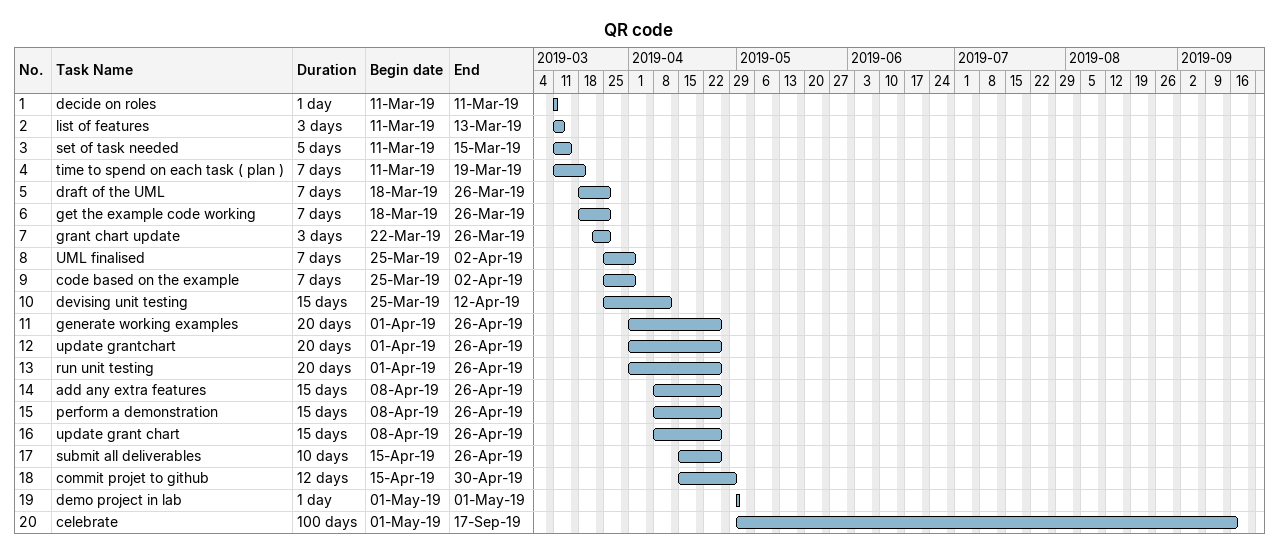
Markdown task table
QR code

| ID | Task | Duration | Start | Finish |
|---|---|---|---|---|
| 1 | decide on roles | 1d | 2019-03-11 | 2019-03-11 |
| 2 | list of features | 3d | 2019-03-11 | 2019-03-13 |
| 3 | set of task needed | 5d | 2019-03-11 | 2019-03-15 |
| 4 | time to spend on each task ( plan ) | 7d | 2019-03-11 | 2019-03-19 |
| 5 | draft of the UML | 7d | 2019-03-18 | 2019-03-26 |
| 6 | get the example code working | 7d | 2019-03-18 | 2019-03-26 |
| 7 | grant chart update | 3d | 2019-03-22 | 2019-03-26 |
| 8 | UML finalised | 7d | 2019-03-25 | 2019-04-02 |
| 9 | code based on the example | 7d | 2019-03-25 | 2019-04-02 |
| 10 | devising unit testing | 15d | 2019-03-25 | 2019-04-12 |
| 11 | generate working examples | 20d | 2019-04-01 | 2019-04-26 |
| 12 | update grantchart | 20d | 2019-04-01 | 2019-04-26 |
| 13 | run unit testing | 20d | 2019-04-01 | 2019-04-26 |
| 14 | add any extra features | 15d | 2019-04-08 | 2019-04-26 |
| 15 | perform a demonstration | 15d | 2019-04-08 | 2019-04-26 |
| 16 | update grant chart | 15d | 2019-04-08 | 2019-04-26 |
| 17 | submit all deliverables | 10d | 2019-04-15 | 2019-04-26 |
| 18 | commit projet to github | 12d | 2019-04-15 | 2019-04-30 |
| 19 | demo project in lab | 1d | 2019-05-01 | 2019-05-01 |
| 20 | celebrate | 100d | 2019-05-01 | 2019-09-17 |
